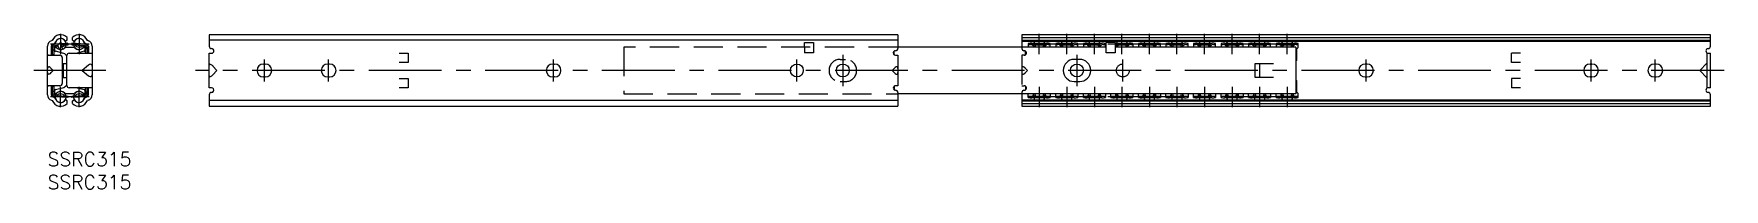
# Model space of a CAD drawing. Extents: x -3 to 365, y -8 to 26.
import ezdxf

# ---------------------------------------------------------------- set-up
doc = ezdxf.new("R2010")
doc.units = 0
doc.header["$LTSCALE"] = 0.5
doc.linetypes.add('CENTER', pattern=[50.8, 31.75, -6.35, 6.35, -6.35])
doc.linetypes.add('DASHED', pattern=[19.05, 12.7, -6.35])
for name, color, linetype in [('MSM_CENTER', 1, 'CENTER'), ('MSM_CONTINUOUS', 7, 'CONTINUOUS'), ('MSM_DASHED', 4, 'DASHED'), ('MSM_PART_NUMBER', 7, 'CONTINUOUS')]:
    doc.layers.add(name, color=color, linetype=linetype)
doc.styles.get("Standard").update_dxf_attribs({"font": 'txt.shx', "height": 3, "bigfont": 'bigfont.shx'})

# ---------------------------------------------------------------- blocks, each defined once
blk = doc.blocks.new('*U26')
at = {"layer": 'MSM_PART_NUMBER'}
blk.add_text('SSRC315', height=3, dxfattribs=at).set_placement((0, -3))
blk = doc.blocks.new('*U27')
at = {"layer": 'MSM_PART_NUMBER'}
blk.add_text('SSRC315', height=3, dxfattribs=at).set_placement((0, -8))

msp = doc.modelspace()

# ---------------------------------------------------------------- linework, layer by layer
at = {"layer": 'MSM_CENTER'}
for p, q in [((9.04, 23.5), (0.66, 23.5)), ((2.85, 25.69), (2.85, 21.31)), ((6.85, 25.69), (6.85, 21.31)), ((272.22, 23.5), (213.84, 23.5)), ((216.03, 21.31), (216.03, 25.69)), ((222.03, 21.31), (222.03, 25.69)), ((228.03, 21.31), (228.03, 25.69)), ((234.03, 21.31), (234.03, 25.69)), ((240.03, 21.31), (240.03, 25.69)), ((246.03, 21.31), (246.03, 25.69)), ((252.03, 21.31), (252.03, 25.69)), ((258.03, 21.31), (258.03, 25.69)), ((264.03, 21.31), (264.03, 25.69)), ((270.03, 21.31), (270.03, 25.69)), ((47.23, 15.35), (47.23, 20.15)), ((61.23, 15.35), (61.23, 20.15)), ((110.23, 15.35), (110.23, 20.15)), ((163.23, 15.35), (163.23, 20.15)), ((173.23, 21.15), (173.23, 14.35)), ((224.23, 21.15), (224.23, 14.35)), ((234.23, 15.35), (234.23, 20.15)), ((287.23, 15.35), (287.23, 20.15)), ((336.23, 15.35), (336.23, 20.15)), ((350.23, 15.35), (350.23, 20.15)), ((12.7, 17.75), (-3, 17.75)), ((365.23, 17.75), (32.23, 17.75)), ((9.04, 12), (0.66, 12)), ((2.85, 9.81), (2.85, 14.19)), ((6.85, 9.81), (6.85, 14.19)), ((272.22, 12), (213.84, 12)), ((216.03, 14.19), (216.03, 9.81)), ((222.03, 14.19), (222.03, 9.81)), ((228.03, 14.19), (228.03, 9.81)), ((234.03, 14.19), (234.03, 9.81)), ((240.03, 14.19), (240.03, 9.81)), ((246.03, 14.19), (246.03, 9.81)), ((252.03, 14.19), (252.03, 9.81)), ((258.03, 14.19), (258.03, 9.81)), ((264.03, 14.19), (264.03, 9.81)), ((270.03, 14.19), (270.03, 9.81))]:
    msp.add_line(p, q, dxfattribs=at)
at = {"layer": 'MSM_CONTINUOUS'}
for p, q in [((0, 12.49), (0, 23.01)), ((0.8, 23.01), (0.8, 21.05)), ((1.02, 24.3), (0.82, 24.22)), ((1.05, 21.29), (1.05, 22.85)), ((1.05, 22.25), (1.35, 22.25)), ((1.12, 23.48), (1.31, 23.55)), ((1.35, 22.85), (1.35, 21.29)), ((1.55, 22.1), (1.55, 22.75)), ((2.48, 23.51), (1.61, 23.45)), ((1.63, 23.15), (2.23, 23.2)), ((1.65, 22.85), (1.74, 22.85)), ((2.25, 23.13), (2.61, 22.32)), ((2.8, 23.78), (2.3, 23.37)), ((3, 23.69), (2.94, 23.76)), ((3.01, 23.25), (4.45, 23.35)), ((4.43, 23.65), (3.05, 23.55)), ((4.28, 24.33), (3.89, 24.1)), ((3.96, 22.85), (5.74, 22.85)), ((4.28, 24.33), (4.28, 24.9)), ((4.45, 23.35), (4.43, 23.65)), ((5.27, 23.65), (5.25, 23.35)), ((5.25, 23.35), (8.07, 23.15)), ((8.09, 23.45), (5.27, 23.65)), ((5.42, 24.33), (5.42, 24.9)), ((5.42, 24.33), (5.81, 24.1)), ((7.96, 22.85), (8.05, 22.85)), ((8.15, 22.75), (8.15, 22.1)), ((8.35, 21.5), (8.35, 22.85)), ((8.65, 22.75), (8.35, 22.75)), ((8.65, 22.45), (8.35, 22.45)), ((8.58, 23.48), (8.39, 23.55)), ((8.65, 22.85), (8.65, 21.5)), ((8.68, 24.3), (8.88, 24.22)), ((8.9, 23.01), (8.9, 21.5)), ((9.7, 23.01), (9.7, 12.49)), ((185.23, 25.5), (35.23, 25.5)), ((35.23, 25.5), (35.23, 23)), ((185.23, 24.3), (35.23, 24.3)), ((164.88, 22.85), (164.88, 23.8)), ((164.88, 23.8), (166.88, 23.8)), ((166.88, 23.8), (166.88, 22.85)), ((230.58, 22.85), (185.2, 22.85)), ((185.23, 25.5), (185.23, 22.55)), ((362.23, 25.5), (212.23, 25.5)), ((212.23, 25.5), (212.23, 22.85)), ((212.23, 24.9), (362.23, 24.9)), ((212.23, 24.33), (362.23, 24.33)), ((212.23, 24.1), (362.23, 24.1)), ((213.63, 23.59), (213.63, 22.85)), ((214.43, 23.65), (217.63, 23.65)), ((214.43, 23.35), (217.63, 23.35)), ((214.62, 23.25), (214.62, 23.23)), ((215.2, 23.3), (214.86, 23.3)), ((217.2, 23.3), (216.87, 23.3)), ((217.44, 23.25), (217.44, 23.23)), ((218.43, 22.85), (218.43, 23.59)), ((219.63, 23.59), (219.63, 22.85)), ((220.43, 23.65), (223.63, 23.65)), ((220.43, 23.35), (223.63, 23.35)), ((220.62, 23.25), (220.62, 23.23)), ((221.2, 23.3), (220.86, 23.3)), ((223.2, 23.3), (222.87, 23.3)), ((223.44, 23.25), (223.44, 23.23)), ((224.43, 22.85), (224.43, 23.59)), ((225.63, 23.59), (225.63, 22.85)), ((226.43, 23.65), (229.63, 23.65)), ((226.43, 23.35), (229.63, 23.35)), ((226.62, 23.25), (226.62, 23.23)), ((227.2, 23.3), (226.86, 23.3)), ((229.2, 23.3), (228.87, 23.3)), ((229.44, 23.25), (229.44, 23.23)), ((230.43, 22.85), (230.43, 23.59)), ((232.58, 23.8), (230.58, 23.8)), ((230.58, 21.57), (230.58, 23.8)), ((232.58, 23.8), (232.58, 21.57)), ((232.58, 23.65), (235.63, 23.65)), ((232.58, 23.35), (235.63, 23.35)), ((271.93, 22.85), (232.58, 22.85)), ((232.62, 23.25), (232.62, 23.23)), ((233.2, 23.3), (232.86, 23.3)), ((235.2, 23.3), (234.87, 23.3)), ((235.44, 23.25), (235.44, 23.23)), ((236.43, 23.59), (236.43, 22.85)), ((237.63, 23.59), (237.63, 22.85)), ((238.43, 23.65), (241.63, 23.65)), ((238.43, 23.35), (241.63, 23.35)), ((238.62, 23.25), (238.62, 23.23)), ((239.2, 23.3), (238.86, 23.3)), ((241.2, 23.3), (240.87, 23.3)), ((241.44, 23.25), (241.44, 23.23)), ((242.43, 22.85), (242.43, 23.59)), ((243.63, 23.59), (243.63, 22.85)), ((244.43, 23.65), (247.63, 23.65)), ((244.43, 23.35), (247.63, 23.35)), ((244.62, 23.25), (244.62, 23.23)), ((245.2, 23.3), (244.86, 23.3)), ((247.2, 23.3), (246.87, 23.3)), ((247.44, 23.25), (247.44, 23.23)), ((248.43, 22.85), (248.43, 23.59)), ((249.63, 23.59), (249.63, 22.85)), ((250.43, 23.65), (253.63, 23.65)), ((250.43, 23.35), (253.63, 23.35)), ((250.62, 23.25), (250.62, 23.23)), ((251.2, 23.3), (250.86, 23.3)), ((253.2, 23.3), (252.87, 23.3)), ((253.44, 23.25), (253.44, 23.23)), ((254.43, 22.85), (254.43, 23.59)), ((255.63, 23.59), (255.63, 22.85)), ((256.43, 23.65), (259.63, 23.65)), ((256.43, 23.35), (259.63, 23.35)), ((256.62, 23.25), (256.62, 23.23)), ((257.2, 23.3), (256.86, 23.3)), ((259.2, 23.3), (258.87, 23.3)), ((259.44, 23.25), (259.44, 23.23)), ((260.43, 22.85), (260.43, 23.59)), ((261.63, 23.59), (261.63, 22.85)), ((262.43, 23.65), (265.63, 23.65)), ((262.43, 23.35), (265.63, 23.35)), ((262.62, 23.25), (262.62, 23.23)), ((263.2, 23.3), (262.86, 23.3)), ((265.2, 23.3), (264.87, 23.3)), ((265.44, 23.25), (265.44, 23.23)), ((266.43, 22.85), (266.43, 23.59)), ((267.63, 23.59), (267.63, 22.85)), ((268.43, 23.65), (271.63, 23.65)), ((268.43, 23.35), (271.63, 23.35)), ((268.62, 23.25), (268.62, 23.23)), ((269.2, 23.3), (268.86, 23.3)), ((271.2, 23.3), (270.87, 23.3)), ((271.44, 23.25), (271.44, 23.23)), ((271.93, 22.85), (271.93, 12.65)), ((272.13, 22.45), (272.43, 22.75)), ((272.13, 19.9), (272.13, 22.45)), ((272.43, 22.75), (272.43, 23.59)), ((362.23, 23), (362.23, 25.5)), ((0.22, 21.05), (2.7, 21.05)), ((3.51, 21.42), (1.7, 21.91)), ((3.2, 20.55), (3.2, 14.95)), ((3.2, 19.25), (4.2, 19.25)), ((3.4, 19.25), (3.4, 16.25)), ((4.2, 14.5), (4.2, 21)), ((4.7, 21.5), (9.64, 21.5)), ((8, 21.91), (6.47, 21.5)), ((8.9, 18.89), (7.5, 17.75)), ((35.23, 14), (35.23, 21.5)), ((35.23, 21.5), (35.73, 21.5)), ((36.03, 18.67), (36.89, 17.75)), ((47.03, 19.15), (47.43, 19.15)), ((61.43, 19.15), (61.03, 19.15)), ((76.58, 21.5), (78.58, 21.5)), ((78.58, 19.5), (76.58, 19.5)), ((78.58, 21.5), (78.58, 19.5)), ((110.03, 19.15), (110.43, 19.15)), ((184.43, 21.15), (184.43, 21.95)), ((184.73, 21.05), (185.23, 21.05)), ((185.23, 21.05), (185.23, 14.45)), ((224.83, 20.15), (223.63, 20.15)), ((232.58, 21.57), (230.58, 21.57)), ((263.03, 16.25), (263.03, 19.25)), ((263.03, 19.25), (267.03, 19.25)), ((264.03, 19.25), (264.03, 16.25)), ((272.13, 19.9), (271.93, 19.9)), ((287.43, 19.15), (287.03, 19.15)), ((318.88, 19.5), (318.88, 21.5)), ((320.88, 21.5), (318.88, 21.5)), ((320.88, 19.5), (318.88, 19.5)), ((336.03, 19.15), (336.43, 19.15)), ((350.43, 19.15), (350.03, 19.15)), ((361.43, 19.37), (359.93, 17.75)), ((361.43, 21.5), (361.43, 14)), ((361.43, 21.5), (362.23, 21.5)), ((362.23, 14), (362.23, 21.5)), ((0.8, 18.2), (1.23, 17.75)), ((1.23, 17.75), (0.8, 17.3)), ((3.2, 16.25), (4.2, 16.25)), ((7.5, 17.75), (8.9, 16.61)), ((36.89, 17.75), (36.03, 16.83)), ((47.43, 16.35), (47.03, 16.35)), ((61.03, 16.35), (61.43, 16.35)), ((76.58, 16), (78.58, 16)), ((78.58, 16), (78.58, 14)), ((110.43, 16.35), (110.03, 16.35)), ((184.43, 18.2), (184, 17.75)), ((184, 17.75), (184.43, 17.3)), ((223.63, 15.35), (224.83, 15.35)), ((267.03, 16.25), (263.03, 16.25)), ((271.93, 15.6), (272.13, 15.6)), ((272.13, 13.05), (272.13, 15.6)), ((287.03, 16.35), (287.43, 16.35)), ((318.88, 16), (318.88, 14)), ((320.88, 16), (318.88, 16)), ((336.43, 16.35), (336.03, 16.35)), ((350.03, 16.35), (350.43, 16.35)), ((359.93, 17.75), (361.43, 16.13)), ((2.7, 14.45), (0.22, 14.45)), ((0.8, 14.45), (0.8, 12.49)), ((0.82, 11.28), (1.02, 11.2)), ((1.05, 12.65), (1.05, 14.21)), ((1.05, 13.25), (1.35, 13.25)), ((1.31, 11.95), (1.12, 12.02)), ((1.35, 14.21), (1.35, 12.65)), ((1.55, 12.75), (1.55, 13.4)), ((4.43, 11.85), (1.61, 12.05)), ((1.63, 12.35), (4.45, 12.15)), ((1.74, 12.65), (1.65, 12.65)), ((1.7, 13.59), (3.51, 14.08)), ((4.28, 11.17), (3.89, 11.4)), ((5.74, 12.65), (3.96, 12.65)), ((4.28, 10.6), (4.28, 11.17)), ((4.45, 12.15), (4.43, 11.85)), ((9.64, 14), (4.7, 14)), ((5.25, 12.15), (8.07, 12.35)), ((5.27, 11.85), (5.25, 12.15)), ((8.09, 12.05), (5.27, 11.85)), ((5.42, 11.17), (5.81, 11.4)), ((5.42, 10.6), (5.42, 11.17)), ((6.47, 14), (8, 13.59)), ((8.05, 12.65), (7.96, 12.65)), ((8.15, 13.4), (8.15, 12.75)), ((8.35, 12.65), (8.35, 14)), ((8.65, 13.05), (8.35, 13.05)), ((8.65, 12.75), (8.35, 12.75)), ((8.39, 11.95), (8.58, 12.02)), ((8.65, 14), (8.65, 12.65)), ((8.88, 11.28), (8.68, 11.2)), ((8.9, 12.49), (8.9, 14)), ((35.73, 14), (35.23, 14)), ((35.23, 12.5), (35.23, 10)), ((185.23, 11.2), (35.23, 11.2)), ((78.58, 14), (76.58, 14)), ((184.43, 14.35), (184.43, 13.55)), ((185.23, 14.45), (184.73, 14.45)), ((271.93, 12.65), (185.2, 12.65)), ((185.23, 12.95), (185.23, 10)), ((212.23, 12.65), (212.23, 10)), ((212.23, 11.4), (362.23, 11.4)), ((212.23, 11.17), (362.23, 11.17)), ((213.63, 11.91), (213.63, 12.65)), ((214.43, 12.15), (217.63, 12.15)), ((214.43, 11.85), (217.63, 11.85)), ((214.62, 12.25), (214.62, 12.27)), ((215.2, 12.2), (214.86, 12.2)), ((217.2, 12.2), (216.87, 12.2)), ((217.44, 12.25), (217.44, 12.27)), ((218.43, 12.65), (218.43, 11.91)), ((219.63, 11.91), (219.63, 12.65)), ((220.43, 12.15), (223.63, 12.15)), ((220.43, 11.85), (223.63, 11.85)), ((220.62, 12.25), (220.62, 12.27)), ((221.2, 12.2), (220.86, 12.2)), ((223.2, 12.2), (222.87, 12.2)), ((223.44, 12.25), (223.44, 12.27)), ((224.43, 12.65), (224.43, 11.91)), ((225.63, 11.91), (225.63, 12.65)), ((226.43, 12.15), (229.63, 12.15)), ((226.43, 11.85), (229.63, 11.85)), ((226.62, 12.25), (226.62, 12.27)), ((227.2, 12.2), (226.86, 12.2)), ((229.2, 12.2), (228.87, 12.2)), ((229.44, 12.25), (229.44, 12.27)), ((230.43, 12.65), (230.43, 11.91)), ((231.63, 11.91), (231.63, 12.65)), ((232.43, 12.15), (235.63, 12.15)), ((232.43, 11.85), (235.63, 11.85)), ((232.62, 12.25), (232.62, 12.27)), ((233.2, 12.2), (232.86, 12.2)), ((235.2, 12.2), (234.87, 12.2)), ((235.44, 12.25), (235.44, 12.27)), ((236.43, 12.65), (236.43, 11.91)), ((237.63, 11.91), (237.63, 12.65)), ((238.43, 12.15), (241.63, 12.15)), ((238.43, 11.85), (241.63, 11.85)), ((238.62, 12.25), (238.62, 12.27)), ((239.2, 12.2), (238.86, 12.2)), ((241.2, 12.2), (240.87, 12.2)), ((241.44, 12.25), (241.44, 12.27)), ((242.43, 12.65), (242.43, 11.91)), ((243.63, 11.91), (243.63, 12.65)), ((244.43, 12.15), (247.63, 12.15)), ((244.43, 11.85), (247.63, 11.85)), ((244.62, 12.25), (244.62, 12.27)), ((245.2, 12.2), (244.86, 12.2)), ((247.2, 12.2), (246.87, 12.2)), ((247.44, 12.25), (247.44, 12.27)), ((248.43, 12.65), (248.43, 11.91)), ((249.63, 11.91), (249.63, 12.65)), ((250.43, 12.15), (253.63, 12.15)), ((250.43, 11.85), (253.63, 11.85)), ((250.62, 12.25), (250.62, 12.27)), ((251.2, 12.2), (250.86, 12.2)), ((253.2, 12.2), (252.87, 12.2)), ((253.44, 12.25), (253.44, 12.27)), ((254.43, 12.65), (254.43, 11.91)), ((255.63, 11.91), (255.63, 12.65)), ((256.43, 12.15), (259.63, 12.15)), ((256.43, 11.85), (259.63, 11.85)), ((256.62, 12.25), (256.62, 12.27)), ((257.2, 12.2), (256.86, 12.2)), ((259.2, 12.2), (258.87, 12.2)), ((259.44, 12.25), (259.44, 12.27)), ((260.43, 12.65), (260.43, 11.91)), ((261.63, 11.91), (261.63, 12.65)), ((262.43, 12.15), (265.63, 12.15)), ((262.43, 11.85), (265.63, 11.85)), ((262.62, 12.25), (262.62, 12.27)), ((263.2, 12.2), (262.86, 12.2)), ((265.2, 12.2), (264.87, 12.2)), ((265.44, 12.25), (265.44, 12.27)), ((266.43, 12.65), (266.43, 11.91)), ((267.63, 11.91), (267.63, 12.65)), ((268.43, 12.15), (271.63, 12.15)), ((268.43, 11.85), (271.63, 11.85)), ((268.62, 12.25), (268.62, 12.27)), ((269.2, 12.2), (268.86, 12.2)), ((271.2, 12.2), (270.87, 12.2)), ((271.44, 12.25), (271.44, 12.27)), ((272.43, 12.75), (272.13, 13.05)), ((272.43, 11.91), (272.43, 12.75)), ((320.88, 14), (318.88, 14)), ((362.23, 14), (361.43, 14)), ((362.23, 10), (362.23, 12.5)), ((35.23, 10), (185.23, 10)), ((212.23, 10.6), (362.23, 10.6)), ((212.23, 10), (362.23, 10))]:
    msp.add_line(p, q, dxfattribs=at)
for centre in [(163.23, 17.75), (173.23, 17.75), (224.23, 17.75)]:
    msp.add_circle(centre, 1.4, dxfattribs=at)
for centre, radius, start, end in [((1.3, 23.01), 1.3, 111.7, 180), ((1.3, 23.01), 0.5, 111.7, 180), ((2.85, 23.5), 2, 44.3568, 156.5216), ((1.65, 22.85), 0.6, 94, 180), ((1.02, 24.3), 0.8, 291.7, 336.5216), ((1.65, 22.85), 0.3, 94.0001, 180), ((1.65, 22.75), 0.1, 90.0002, 180), ((1.75, 22.1), 0.2, 180, 254.9696), ((2.85, 23.5), 1.19, 5.9004, 182.0974), ((2.85, 23.5), 1.19, 196.6389, 258.1939), ((1.74, 22.65), 0.2, 37.3833, 89.9998), ((2.85, 23.5), 1.2, 30, 156.5216), ((2.85, 23.5), 1.2, 217.3832, 322.6168), ((2.59, 23.66), 0.752, 219.7558, 249.5792), ((2.43, 23.21), 0.2, 129.1996, 204.1996), ((2.87, 23.7), 0.1, 39.1996, 129.1996), ((2.85, 23.56), 0.2, 346.5851, 39.1996), ((4.21, 23.24), 1.2, 166.5851, 223.7746), ((2.9, 23.86), 1, 279.6424, 325.6652), ((2.85, 23.5), 1.19, 294.222, 351.3611), ((3.96, 22.65), 0.2, 90.0002, 142.6167), ((6.85, 23.5), 2, 23.4784, 135.6432), ((6.85, 23.5), 1.19, 357.9004, 174.0996), ((6.85, 23.5), 1.19, 188.6389, 343.3621), ((5.74, 22.65), 0.2, 37.3832, 90), ((6.85, 23.5), 1.2, 23.4784, 150), ((6.85, 23.5), 1.2, 217.3832, 322.6168), ((6.88, 23.97), 1.13, 216.3348, 315.6652), ((7.96, 22.65), 0.2, 90, 142.6168), ((8.68, 24.3), 0.8, 203.4784, 248.3), ((7.95, 22.1), 0.2, 285.0304, 0), ((8.05, 22.75), 0.1, 0, 90), ((8.05, 22.85), 0.3, 0, 86), ((8.05, 22.85), 0.6, 0, 86), ((8.4, 23.01), 0.5, 0, 68.3), ((8.4, 23.01), 1.3, 0, 68.3), ((35.73, 23), 0.5, 180, 270), ((35.73, 22), 0.5, 270.002, 90.0011), ((184.73, 22.55), 0.5, 270, 0), ((214.23, 20.74), 2.92, 86.0858, 101.8948), ((214.23, 20.44), 2.92, 86.0858, 101.8948), ((214.83, 22.86), 0.439, 86.8309, 119.0831), ((216.03, 23.49), 1.44, 190.4562, 206.6894), ((216.24, 22.75), 1.49, 158.3451, 176.1514), ((216.03, 23.5), 1.19, 149.7399, 172.7635), ((216.22, 22.74), 1.17, 151.1202, 174.4445), ((216.03, 9.93), 13.4, 86.4242, 93.5758), ((215.85, 22.74), 1.17, 5.5555, 28.8798), ((216.03, 23.5), 1.19, 7.2365, 30.2601), ((217.23, 22.86), 0.439, 60.9169, 93.1691), ((215.82, 22.75), 1.49, 3.8486, 21.6549), ((216.03, 23.49), 1.44, 333.3106, 349.5432), ((217.83, 20.74), 2.92, 78.1052, 93.9142), ((217.83, 20.44), 2.92, 78.1052, 93.9142), ((220.23, 20.74), 2.92, 86.0863, 101.8943), ((220.23, 20.44), 2.92, 86.0863, 101.8943), ((220.83, 22.86), 0.439, 86.8333, 119.0791), ((222.03, 23.49), 1.44, 190.4556, 206.6894), ((222.24, 22.75), 1.49, 158.3451, 176.1514), ((222.03, 23.5), 1.19, 149.7399, 172.7635), ((222.22, 22.74), 1.17, 151.1202, 174.4445), ((222.03, 9.93), 13.4, 86.4242, 93.5758), ((221.85, 22.74), 1.17, 5.5555, 28.8798), ((222.03, 23.5), 1.19, 7.2365, 30.2601), ((223.23, 22.86), 0.439, 60.9169, 93.1691), ((221.82, 22.75), 1.49, 3.8486, 21.6549), ((222.03, 23.49), 1.44, 333.3106, 349.5426), ((223.83, 20.74), 2.92, 78.1057, 93.9138), ((223.83, 20.44), 2.92, 78.1057, 93.9138), ((226.23, 20.74), 2.92, 86.0863, 101.8943), ((226.23, 20.44), 2.92, 86.0863, 101.8943), ((226.83, 22.86), 0.439, 86.8356, 119.0768), ((228.03, 23.49), 1.44, 190.455, 206.6894), ((228.24, 22.75), 1.49, 158.3451, 176.1514), ((228.03, 23.5), 1.19, 149.7399, 172.7635), ((228.22, 22.74), 1.17, 151.1202, 174.4445), ((228.03, 9.93), 13.4, 86.4242, 93.5758), ((227.85, 22.74), 1.17, 5.5555, 28.8798), ((228.03, 23.5), 1.19, 7.2365, 30.2601), ((229.23, 22.86), 0.439, 60.9232, 93.1644), ((227.82, 22.75), 1.49, 3.8486, 21.6549), ((228.03, 23.49), 1.44, 333.3106, 349.5453), ((229.83, 20.74), 2.92, 78.1057, 93.9137), ((229.83, 20.44), 2.92, 78.1057, 93.9137), ((232.83, 22.86), 0.439, 86.8356, 119.0768), ((234.03, 23.49), 1.44, 190.4544, 206.6894), ((234.24, 22.75), 1.49, 158.3451, 176.1514), ((234.03, 23.5), 1.19, 149.7399, 172.7635), ((234.22, 22.74), 1.17, 151.1202, 174.4445), ((234.03, 9.93), 13.4, 86.4242, 93.5758), ((233.85, 22.74), 1.17, 5.5492, 28.8798), ((234.03, 23.5), 1.19, 7.2365, 30.2601), ((235.23, 22.86), 0.439, 60.9232, 93.1644), ((233.82, 22.75), 1.49, 3.8486, 21.6549), ((234.03, 23.49), 1.44, 333.3106, 349.5447), ((235.83, 20.74), 2.92, 78.1057, 93.9137), ((235.83, 20.44), 2.92, 78.1057, 93.9137), ((238.23, 20.74), 2.92, 86.086, 101.8946), ((238.23, 20.44), 2.92, 86.086, 101.8946), ((238.83, 22.86), 0.439, 86.8332, 119.08), ((240.03, 23.49), 1.44, 190.4554, 206.6894), ((240.24, 22.75), 1.49, 158.345, 176.1514), ((240.03, 23.5), 1.19, 149.7399, 172.7635), ((240.22, 22.74), 1.17, 151.1202, 174.4445), ((240.03, 9.93), 13.4, 86.4242, 93.5758), ((239.85, 22.74), 1.17, 5.5555, 28.8798), ((240.03, 23.5), 1.19, 7.2365, 30.2601), ((241.23, 22.86), 0.439, 60.92, 93.1668), ((239.82, 22.75), 1.49, 3.8486, 21.6549), ((240.03, 23.49), 1.44, 333.3106, 349.5441), ((241.83, 20.74), 2.92, 78.1054, 93.914), ((241.83, 20.44), 2.92, 78.1054, 93.914), ((244.23, 20.74), 2.92, 86.0863, 101.8943), ((244.23, 20.44), 2.92, 86.0863, 101.8943), ((244.83, 22.86), 0.439, 86.8321, 119.0811), ((246.03, 23.49), 1.44, 190.4565, 206.6894), ((246.24, 22.75), 1.49, 158.345, 176.1514), ((246.03, 23.5), 1.19, 149.7399, 172.7635), ((246.22, 22.74), 1.17, 151.1202, 174.4445), ((246.03, 9.93), 13.4, 86.4242, 93.5758), ((245.85, 22.74), 1.17, 5.5555, 28.8798), ((246.03, 23.5), 1.19, 7.2365, 30.2601), ((247.23, 22.86), 0.439, 60.9177, 93.1691), ((245.82, 22.75), 1.49, 3.8486, 21.6549), ((246.03, 23.49), 1.44, 333.3106, 349.5435), ((247.83, 20.74), 2.92, 78.1057, 93.9137), ((247.83, 20.44), 2.92, 78.1057, 93.9137), ((250.23, 20.74), 2.92, 86.086, 101.8946), ((250.23, 20.44), 2.92, 86.086, 101.8946), ((250.83, 22.86), 0.439, 86.8332, 119.08), ((252.03, 23.49), 1.44, 190.4559, 206.6894), ((252.24, 22.75), 1.49, 158.3451, 176.1514), ((252.03, 23.5), 1.19, 149.7399, 172.7635), ((252.22, 22.74), 1.17, 151.1202, 174.4445), ((252.03, 9.93), 13.4, 86.4242, 93.5758), ((251.85, 22.74), 1.17, 5.5555, 28.8798), ((252.03, 23.5), 1.19, 7.2365, 30.2601), ((253.23, 22.86), 0.439, 60.92, 93.1668), ((251.82, 22.75), 1.49, 3.8486, 21.655), ((252.03, 23.49), 1.44, 333.3106, 349.5445), ((253.83, 20.74), 2.92, 78.1054, 93.914), ((253.83, 20.44), 2.92, 78.1054, 93.914), ((256.23, 20.74), 2.92, 86.0862, 101.8944), ((256.23, 20.44), 2.92, 86.0862, 101.8944), ((256.83, 22.86), 0.439, 86.8332, 119.08), ((258.03, 23.49), 1.44, 190.4553, 206.6894), ((258.24, 22.75), 1.49, 158.3451, 176.1514), ((258.03, 23.5), 1.19, 149.7399, 172.7635), ((258.22, 22.74), 1.17, 151.1202, 174.4445), ((258.03, 9.93), 13.4, 86.4242, 93.5758), ((257.85, 22.74), 1.17, 5.5555, 28.8798), ((258.03, 23.5), 1.19, 7.2365, 30.2601), ((259.23, 22.86), 0.439, 60.92, 93.1668), ((257.82, 22.75), 1.49, 3.8486, 21.655), ((258.03, 23.49), 1.44, 333.3106, 349.5439), ((259.83, 20.74), 2.92, 78.1054, 93.914), ((259.83, 20.44), 2.92, 78.1054, 93.914), ((262.23, 20.74), 2.92, 86.086, 101.8946), ((262.23, 20.44), 2.92, 86.086, 101.8946), ((262.83, 22.86), 0.439, 86.8332, 119.08), ((264.03, 23.49), 1.44, 190.4563, 206.6894), ((264.24, 22.75), 1.49, 158.345, 176.1514), ((264.03, 23.5), 1.19, 149.7399, 172.7635), ((264.22, 22.74), 1.17, 151.1202, 174.4445), ((264.03, 9.93), 13.4, 86.4242, 93.5758), ((263.85, 22.74), 1.17, 5.5555, 28.8798), ((264.03, 23.5), 1.19, 7.2365, 30.2601), ((265.23, 22.86), 0.439, 60.9177, 93.1691), ((263.82, 22.75), 1.49, 3.8486, 21.655), ((264.03, 23.49), 1.44, 333.3106, 349.5433), ((265.83, 20.74), 2.92, 78.1057, 93.9137), ((265.83, 20.44), 2.92, 78.1057, 93.9137), ((268.23, 20.74), 2.92, 86.086, 101.8946), ((268.23, 20.44), 2.92, 86.086, 101.8946), ((268.83, 22.86), 0.439, 86.8332, 119.08), ((270.03, 23.49), 1.44, 190.4557, 206.6894), ((270.24, 22.75), 1.49, 158.3451, 176.1514), ((270.03, 23.5), 1.19, 149.7399, 172.7635), ((270.22, 22.74), 1.17, 151.1202, 174.4445), ((270.03, 9.93), 13.4, 86.4242, 93.5758), ((269.85, 22.74), 1.17, 5.5555, 28.8798), ((270.03, 23.5), 1.19, 7.2365, 30.2601), ((271.23, 22.86), 0.439, 60.92, 93.1668), ((269.82, 22.75), 1.49, 3.8486, 21.6549), ((270.03, 23.49), 1.44, 333.3106, 349.5444), ((271.83, 20.74), 2.92, 78.1054, 93.914), ((271.83, 20.44), 2.92, 78.1054, 93.914), ((361.73, 22), 0.5, 90, 270), ((361.73, 23), 0.5, 270, 0), ((0.29, 21.29), 0.288, 179.8006, 219.0681), ((0.41, 18.18), 0.406, 129.88, 177.5068), ((0.22, 21.28), 0.23, 228.5504, 270.5902), ((0.28, 18.3), 0.237, 70.785, 124.0344), ((-0.19, 17.29), 1.34, 42.3019, 65.8346), ((1.65, 21.29), 0.6, 180, 203.3189), ((1.65, 21.29), 0.3, 180, 232.3443), ((2.7, 20.55), 0.5, 360, 90.0153), ((3.25, 20.46), 1, 18.1949, 74.9696), ((4.7, 21), 0.5, 90, 180), ((9.57, 18.07), 1.05, 102.0166, 129.1925), ((9.38, 18.81), 0.291, 28.6618, 97.2642), ((9.64, 21.54), 0.0439, 266.2421, 342.3427), ((8.88, 18.64), 0.816, 2.0955, 22.3553), ((9.52, 21.6), 0.177, 337.3117, 0.3727), ((35.7, 18.88), 0.469, 162.8461, 179.3147), ((35.41, 18.9), 0.202, 60.8856, 143.3345), ((34.89, 17.74), 1.48, 39.2522, 64.975), ((47.03, 17.75), 1.4, 90, 270), ((47.43, 17.75), 1.4, 270, 90), ((61.03, 17.75), 1.4, 90, 270), ((61.43, 17.75), 1.4, 270, 90), ((110.03, 17.75), 1.4, 90, 270), ((110.43, 17.75), 1.4, 270, 90), ((184.73, 21.55), 0.5, 90, 270.0006), ((185.35, 17.4), 1.22, 112.5692, 138.8682), ((184.98, 18.3), 0.247, 29.9037, 113.8055), ((184.39, 18.18), 0.836, 1.4791, 16.8433), ((223.63, 17.75), 2.4, 90, 270), ((224.83, 17.75), 2.4, 270, 90), ((287.03, 17.75), 1.4, 90, 270), ((287.43, 17.75), 1.4, 270, 90), ((336.03, 17.75), 1.4, 90, 270), ((336.43, 17.75), 1.4, 270, 90), ((350.03, 17.75), 1.4, 90, 270), ((350.43, 17.75), 1.4, 270, 90), ((0.42, 17.31), 0.42, 181.5766, 228.188), ((0.27, 17.18), 0.223, 233.7347, 304.8101), ((-0.25, 18.26), 1.42, 297.0285, 317.4308), ((2.7, 14.95), 0.5, 270, 0), ((3.25, 15.04), 1, 285.0304, 341.8051), ((9.55, 17.38), 1, 229.5586, 255.4273), ((9.38, 16.7), 0.301, 254.8355, 334.8288), ((8.84, 16.86), 0.864, 340.1905, 357.876), ((35.7, 16.62), 0.469, 180.6853, 197.1539), ((35.41, 16.59), 0.195, 214.7549, 298.0494), ((34.87, 17.78), 1.5, 294.9601, 320.635), ((185.35, 18.1), 1.22, 221.1318, 247.4308), ((184.98, 17.2), 0.247, 246.1945, 330.0963), ((184.39, 17.32), 0.836, 343.1567, 358.5209), ((0.29, 14.21), 0.295, 141.4941, 179.918), ((1.3, 12.49), 1.3, 180, 248.3), ((0.22, 14.22), 0.23, 89.1516, 131.1914), ((1.3, 12.49), 0.5, 180, 248.3), ((2.85, 12), 2, 203.4784, 315.6432), ((1.65, 14.21), 0.6, 156.6811, 180), ((1.65, 12.65), 0.6, 180, 266), ((1.02, 11.2), 0.8, 23.4784, 68.3), ((1.65, 14.21), 0.3, 127.6557, 180), ((1.65, 12.65), 0.3, 180, 266), ((1.75, 13.4), 0.2, 105.0304, 180), ((1.65, 12.75), 0.1, 180, 270), ((2.85, 12), 1.19, 177.9004, 354.0996), ((2.85, 12), 1.19, 8.6389, 163.3617), ((1.74, 12.85), 0.2, 270, 322.6168), ((2.85, 12), 1.2, 203.4784, 330), ((2.85, 12), 1.2, 37.3832, 142.6168), ((2.82, 11.53), 1.13, 36.3348, 135.6652), ((3.96, 12.85), 0.2, 217.3832, 270), ((4.7, 14.5), 0.5, 180, 270), ((6.85, 12), 2, 224.3568, 336.5216), ((6.85, 12), 1.19, 16.6389, 171.3611), ((6.85, 12), 1.19, 185.9004, 2.0979), ((5.74, 12.85), 0.2, 270, 322.6168), ((6.85, 12), 1.2, 210, 336.5216), ((6.85, 12), 1.2, 37.3832, 142.6168), ((6.88, 11.53), 1.13, 44.3348, 143.6652), ((7.96, 12.85), 0.2, 217.3832, 270), ((8.68, 11.2), 0.8, 111.7, 156.5216), ((7.95, 13.4), 0.2, 0, 74.9696), ((8.05, 12.75), 0.1, 270, 0), ((8.05, 12.65), 0.3, 274, 0), ((8.05, 12.65), 0.6, 274, 0), ((8.4, 12.49), 0.5, 291.7, 0), ((8.4, 12.49), 1.3, 291.7, 0), ((9.64, 13.96), 0.0439, 17.3991, 93.4996), ((9.51, 13.9), 0.189, 0.4489, 22.0657), ((35.73, 12.5), 0.5, 90, 180), ((35.73, 13.5), 0.5, 270, 90.0011), ((184.73, 13.95), 0.5, 126.8699, 270), ((184.73, 13.94), 0.508, 90.149, 126.3557), ((184.73, 12.95), 0.5, 0, 90), ((214.23, 15.06), 2.92, 258.1052, 273.9142), ((214.23, 14.76), 2.92, 258.1052, 273.9142), ((216.03, 12.01), 1.44, 153.3106, 169.5438), ((214.83, 12.64), 0.439, 240.9169, 273.1691), ((216.24, 12.75), 1.49, 183.8486, 201.6549), ((216.03, 12), 1.19, 187.2365, 210.2601), ((216.22, 12.76), 1.17, 185.5555, 208.8798), ((216.03, 25.57), 13.4, 266.4242, 273.5758), ((215.85, 12.76), 1.17, 331.1202, 354.4445), ((216.03, 12), 1.19, 329.7399, 352.7635), ((215.82, 12.75), 1.49, 338.3451, 356.1514), ((217.23, 12.64), 0.439, 266.8309, 299.0831), ((216.03, 12.01), 1.44, 10.4568, 26.6894), ((217.83, 15.06), 2.92, 266.0858, 281.8948), ((217.83, 14.76), 2.92, 266.0858, 281.8948), ((220.23, 15.06), 2.92, 258.1057, 273.9137), ((220.23, 14.76), 2.92, 258.1057, 273.9137), ((222.03, 12.01), 1.44, 153.3106, 169.5444), ((220.83, 12.64), 0.439, 240.9209, 273.1667), ((222.24, 12.75), 1.49, 183.8486, 201.6549), ((222.03, 12), 1.19, 187.2365, 210.2601), ((222.22, 12.76), 1.17, 185.5555, 208.8798), ((222.03, 25.57), 13.4, 266.4242, 273.5758), ((221.85, 12.76), 1.17, 331.1202, 354.4445), ((222.03, 12), 1.19, 329.7399, 352.7635), ((221.82, 12.75), 1.49, 338.3451, 356.1514), ((223.23, 12.64), 0.439, 266.8309, 299.0831), ((222.03, 12.01), 1.44, 10.4574, 26.6894), ((223.83, 15.06), 2.92, 266.0862, 281.8943), ((223.83, 14.76), 2.92, 266.0862, 281.8943), ((226.23, 15.06), 2.92, 258.1057, 273.9137), ((226.23, 14.76), 2.92, 258.1057, 273.9137), ((228.03, 12.01), 1.44, 153.3106, 169.545), ((226.83, 12.64), 0.439, 240.9232, 273.1644), ((228.24, 12.75), 1.49, 183.8486, 201.6549), ((228.03, 12), 1.19, 187.2365, 210.2601), ((228.22, 12.76), 1.17, 185.5555, 208.8798), ((228.03, 25.57), 13.4, 266.4242, 273.5758), ((227.85, 12.76), 1.17, 331.1202, 354.4445), ((228.03, 12), 1.19, 329.7399, 352.7635), ((227.82, 12.75), 1.49, 338.3451, 356.1514), ((229.23, 12.64), 0.439, 266.8356, 299.0768), ((228.03, 12.01), 1.44, 10.4547, 26.6894), ((229.83, 15.06), 2.92, 266.0863, 281.8943), ((229.83, 14.76), 2.92, 266.0863, 281.8943), ((232.23, 15.06), 2.92, 258.1057, 273.9137), ((232.23, 14.76), 2.92, 258.1057, 273.9137), ((234.03, 12.01), 1.44, 153.3106, 169.5456), ((232.83, 12.64), 0.439, 240.9232, 273.1644), ((234.24, 12.75), 1.49, 183.8486, 201.6549), ((234.03, 12), 1.19, 187.2365, 210.2601), ((234.22, 12.76), 1.17, 185.5555, 208.8798), ((234.03, 25.57), 13.4, 266.4242, 273.5758), ((233.85, 12.76), 1.17, 331.1202, 354.4508), ((234.03, 12), 1.19, 329.7399, 352.7635), ((233.82, 12.75), 1.49, 338.3451, 356.1514), ((235.23, 12.64), 0.439, 266.8356, 299.0768), ((234.03, 12.01), 1.44, 10.4553, 26.6894), ((235.83, 15.06), 2.92, 266.0863, 281.8943), ((235.83, 14.76), 2.92, 266.0863, 281.8943), ((238.23, 15.06), 2.92, 258.1054, 273.914), ((238.23, 14.76), 2.92, 258.1054, 273.914), ((240.03, 12.01), 1.44, 153.3106, 169.5446), ((238.83, 12.64), 0.439, 240.92, 273.1668), ((240.24, 12.75), 1.49, 183.8486, 201.655), ((240.03, 12), 1.19, 187.2365, 210.2601), ((240.22, 12.76), 1.17, 185.5555, 208.8798), ((240.03, 25.57), 13.4, 266.4242, 273.5758), ((239.85, 12.76), 1.17, 331.1202, 354.4445), ((240.03, 12), 1.19, 329.7399, 352.7635), ((239.82, 12.75), 1.49, 338.3451, 356.1514), ((241.23, 12.64), 0.439, 266.8332, 299.08), ((240.03, 12.01), 1.44, 10.4559, 26.6894), ((241.83, 15.06), 2.92, 266.086, 281.8946), ((241.83, 14.76), 2.92, 266.086, 281.8946), ((244.23, 15.06), 2.92, 258.1057, 273.9137), ((244.23, 14.76), 2.92, 258.1057, 273.9137), ((246.03, 12.01), 1.44, 153.3106, 169.5435), ((244.83, 12.64), 0.439, 240.9189, 273.1679), ((246.24, 12.75), 1.49, 183.8486, 201.655), ((246.03, 12), 1.19, 187.2365, 210.2601), ((246.22, 12.76), 1.17, 185.5555, 208.8798), ((246.03, 25.57), 13.4, 266.4242, 273.5758), ((245.85, 12.76), 1.17, 331.1202, 354.4445), ((246.03, 12), 1.19, 329.7399, 352.7635), ((245.82, 12.75), 1.49, 338.3451, 356.1514), ((247.23, 12.64), 0.439, 266.8309, 299.0823), ((246.03, 12.01), 1.44, 10.4565, 26.6894), ((247.83, 15.06), 2.92, 266.0863, 281.8943), ((247.83, 14.76), 2.92, 266.0863, 281.8943), ((250.23, 15.06), 2.92, 258.1054, 273.914), ((250.23, 14.76), 2.92, 258.1054, 273.914), ((252.03, 12.01), 1.44, 153.3106, 169.5441), ((250.83, 12.64), 0.439, 240.92, 273.1668), ((252.24, 12.75), 1.49, 183.8486, 201.6549), ((252.03, 12), 1.19, 187.2365, 210.2601), ((252.22, 12.76), 1.17, 185.5555, 208.8798), ((252.03, 25.57), 13.4, 266.4242, 273.5758), ((251.85, 12.76), 1.17, 331.1202, 354.4445), ((252.03, 12), 1.19, 329.7399, 352.7635), ((251.82, 12.75), 1.49, 338.345, 356.1514), ((253.23, 12.64), 0.439, 266.8332, 299.08), ((252.03, 12.01), 1.44, 10.4555, 26.6894), ((253.83, 15.06), 2.92, 266.086, 281.8946), ((253.83, 14.76), 2.92, 266.086, 281.8946), ((256.23, 15.06), 2.92, 258.1056, 273.9138), ((256.23, 14.76), 2.92, 258.1056, 273.9138), ((258.03, 12.01), 1.44, 153.3106, 169.5447), ((256.83, 12.64), 0.439, 240.92, 273.1668), ((258.24, 12.75), 1.49, 183.8486, 201.6549), ((258.03, 12), 1.19, 187.2365, 210.2601), ((258.22, 12.76), 1.17, 185.5555, 208.8798), ((258.03, 25.57), 13.4, 266.4242, 273.5758), ((257.85, 12.76), 1.17, 331.1202, 354.4445), ((258.03, 12), 1.19, 329.7399, 352.7635), ((257.82, 12.75), 1.49, 338.345, 356.1514), ((259.23, 12.64), 0.439, 266.8332, 299.08), ((258.03, 12.01), 1.44, 10.4561, 26.6894), ((259.83, 15.06), 2.92, 266.086, 281.8946), ((259.83, 14.76), 2.92, 266.086, 281.8946), ((262.23, 15.06), 2.92, 258.1054, 273.914), ((262.23, 14.76), 2.92, 258.1054, 273.914), ((264.03, 12.01), 1.44, 153.3106, 169.5437), ((262.83, 12.64), 0.439, 240.92, 273.1668), ((264.24, 12.75), 1.49, 183.8486, 201.655), ((264.03, 12), 1.19, 187.2365, 210.2601), ((264.22, 12.76), 1.17, 185.5555, 208.8798), ((264.03, 25.57), 13.4, 266.4242, 273.5758), ((263.85, 12.76), 1.17, 331.1202, 354.4445), ((264.03, 12), 1.19, 329.7399, 352.7635), ((263.82, 12.75), 1.49, 338.345, 356.1514), ((265.23, 12.64), 0.439, 266.8309, 299.0823), ((264.03, 12.01), 1.44, 10.4567, 26.6894), ((265.83, 15.06), 2.92, 266.0863, 281.8943), ((265.83, 14.76), 2.92, 266.0863, 281.8943), ((268.23, 15.06), 2.92, 258.1054, 273.914), ((268.23, 14.76), 2.92, 258.1054, 273.914), ((270.03, 12.01), 1.44, 153.3106, 169.5443), ((268.83, 12.64), 0.439, 240.92, 273.1668), ((270.24, 12.75), 1.49, 183.8486, 201.655), ((270.03, 12), 1.19, 187.2365, 210.2601), ((270.22, 12.76), 1.17, 185.5555, 208.8798), ((270.03, 25.57), 13.4, 266.4242, 273.5758), ((269.85, 12.76), 1.17, 331.1202, 354.4445), ((270.03, 12), 1.19, 329.7399, 352.7635), ((269.82, 12.75), 1.49, 338.3451, 356.1514), ((271.23, 12.64), 0.439, 266.8332, 299.08), ((270.03, 12.01), 1.44, 10.4556, 26.6894), ((271.83, 15.06), 2.92, 266.086, 281.8946), ((271.83, 14.76), 2.92, 266.086, 281.8946), ((361.73, 13.5), 0.5, 90, 270), ((361.73, 12.5), 0.5, 0, 90)]:
    msp.add_arc(centre, radius, start, end, dxfattribs=at)
at = {"layer": 'MSM_DASHED'}
for p, q in [((185.2, 22.85), (125.53, 22.85)), ((125.53, 22.85), (125.53, 12.65)), ((164.88, 22.85), (164.88, 21.57)), ((166.88, 22.85), (166.88, 21.57)), ((212.23, 22.85), (212.23, 22.55)), ((166.88, 21.57), (164.88, 21.57)), ((172.63, 20.15), (173.83, 20.15)), ((212.23, 21.05), (212.23, 14.45)), ((212.73, 21.05), (212.23, 21.05)), ((213.03, 21.15), (213.03, 21.95)), ((172.63, 15.35), (173.83, 15.35)), ((213.03, 18.2), (213.46, 17.75)), ((213.46, 17.75), (213.03, 17.3)), ((125.53, 12.65), (185.2, 12.65)), ((212.23, 14.45), (212.73, 14.45)), ((212.23, 12.95), (212.23, 12.65)), ((213.03, 14.35), (213.03, 13.55))]:
    msp.add_line(p, q, dxfattribs=at)
msp.add_circle((234.23, 17.75), 1.4, dxfattribs=at)
for centre, radius, start, end in [((212.73, 22.55), 0.5, 180, 270), ((172.63, 17.75), 2.4, 90, 270), ((173.83, 17.75), 2.4, 270, 90), ((213.07, 18.18), 0.836, 163.1567, 178.5209), ((212.48, 18.3), 0.247, 66.1945, 150.0963), ((212.11, 17.4), 1.22, 41.1318, 67.4308), ((212.73, 21.55), 0.5, 270, 90), ((213.07, 17.32), 0.836, 181.4791, 196.8433), ((212.48, 17.2), 0.247, 209.9037, 293.8055), ((212.11, 18.1), 1.22, 292.5692, 318.8682), ((212.73, 12.95), 0.5, 90, 180), ((212.73, 13.94), 0.508, 53.6443, 89.851), ((212.73, 13.95), 0.5, 270, 53.1301)]:
    msp.add_arc(centre, radius, start, end, dxfattribs=at)

# ---------------------------------------------------------------- block references
at = {"layer": 'MSM_CONTINUOUS'}
for name in ['*U26', '*U27']:
    msp.add_blockref(name, (0, 0), dxfattribs=at)

doc.saveas('drawing.dxf')
